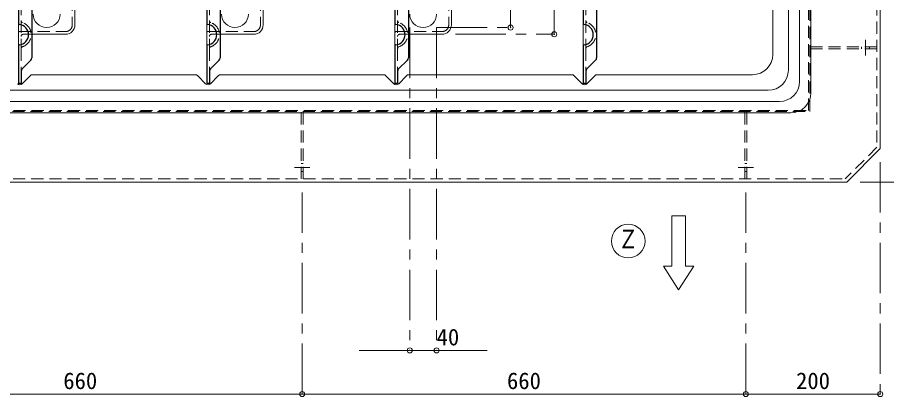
# Model space of a CAD drawing. Units: millimetres at full size, sheet at 1:15. Extents: x -3151 to 2924, y -2106 to 2109.
# Drawn here: x -2107 to -814, y 470 to 1034 of the extents above; entities that cross this region are included whole.
import ezdxf
from ezdxf.enums import TextEntityAlignment as Align

# ---------------------------------------------------------------- set-up
doc = ezdxf.new("R2010")
doc.units = ezdxf.units.MM
doc.header["$LTSCALE"] = 15
doc.header["$PDMODE"] = 32
doc.header["$PDSIZE"] = 7.5
doc.linetypes.add('CHAIN1', pattern=[8, 5, -1, 1, -1])
doc.linetypes.add('DASHED1', pattern=[1.8, 1.2, -0.6])
doc.layers.add('0-0____1', color=7, linetype='Continuous', lineweight=9)
doc.styles.add('ＭＳ ゴシック', font='')
doc.styles.get('ＭＳ ゴシック').set_extended_font_data('MS Gothic')

msp = doc.modelspace()

# ---------------------------------------------------------------- linework, layer by layer
at = {"layer": '0-0____1', "color": 4, "linetype": 'DASHED1'}
for p, q in [((-930, 895.77), (-930, 1702.57)), ((-928.4, 894.17), (-928.4, 1704.17)), ((-2025.4, 1575.17), (-2025.4, 1023.17)), ((-1745.4, 1575.17), (-1745.4, 1023.17)), ((-1465.4, 1575.17), (-1465.4, 1023.17)), ((-2101.4, 1029.53), (-2101.4, 987.82)), ((-1821.4, 1029.53), (-1821.4, 987.82)), ((-1541.4, 1029.53), (-1541.4, 987.82)), ((-1261.4, 1029.53), (-1261.4, 987.82)), ((-2103.9, 1013.17), (-2035.4, 1013.17)), ((-2098.4, 1009.17), (-2085.4, 1009.17)), ((-1823.9, 1013.17), (-1755.4, 1013.17)), ((-1818.4, 1009.17), (-1805.4, 1009.17)), ((-1543.9, 1013.17), (-1475.4, 1013.17)), ((-1538.4, 1009.17), (-1525.4, 1009.17)), ((-828.4, 990.77), (-928.4, 990.77)), ((-828.4, 987.57), (-928.4, 987.57)), ((-851.4, 990.77), (-851.4, 987.57)), ((-839.4, 990.77), (-839.4, 987.57)), ((-2438.4, 894.17), (-928.4, 894.17)), ((-2436.8, 895.77), (-930, 895.77)), ((-1685, 794.17), (-1685, 894.17)), ((-1681.8, 794.17), (-1681.8, 894.17)), ((-1025, 794.17), (-1025, 894.17)), ((-1021.8, 794.17), (-1021.8, 894.17)), ((-1681.8, 817.17), (-1685, 817.17)), ((-1021.8, 817.17), (-1025, 817.17)), ((-1681.8, 805.17), (-1685, 805.17)), ((-1021.8, 805.17), (-1025, 805.17)), ((-2491.33, 794.17), (-875.47, 794.17))]:
    msp.add_line(p, q, dxfattribs=at)
at = {"layer": '0-0____1', "color": 4}
for p, q in [((-926.61, 1675.96), (-926.61, 922.39)), ((-943.4, 939.17), (-943.4, 1659.17)), ((-960.19, 1642.39), (-960.19, 955.96)), ((-1308.4, 1009.17), (-1308.4, 1589.17)), ((-2021.4, 1575.17), (-2021.4, 1023.17)), ((-1741.4, 1575.17), (-1741.4, 1023.17)), ((-1461.4, 1575.17), (-1461.4, 1023.17)), ((-1373.4, 1289.17), (-1373.4, 1019.17)), ((-2105.4, 992.24), (-2105.4, 1025.11)), ((-1825.4, 992.24), (-1825.4, 1025.11)), ((-1545.4, 992.24), (-1545.4, 1025.11)), ((-1265.4, 992.24), (-1265.4, 1025.11)), ((-2035.4, 1009.17), (-2085.4, 1009.17)), ((-1755.4, 1009.17), (-1805.4, 1009.17)), ((-1475.4, 1009.17), (-1525.4, 1009.17)), ((-2376.61, 925.96), (-990.19, 925.96)), ((-2393.4, 909.17), (-973.4, 909.17)), ((-2410.19, 892.39), (-956.61, 892.39)), ((-1133.4, 739.17), (-1133.4, 664.17)), ((-1123.4, 629.17), (-1145.9, 664.17)), ((-1145.9, 664.17), (-1133.4, 664.17)), ((-1123.4, 629.17), (-1100.9, 664.17)), ((-1113.4, 664.17), (-1100.9, 664.17)), ((-1408.4, 539.17), (-1598.4, 539.17)), ((-1683.4, 474.17), (-2343.4, 474.17)), ((-1023.4, 474.17), (-1683.4, 474.17)), ((-823.4, 474.17), (-1023.4, 474.17))]:
    msp.add_line(p, q, dxfattribs=at)
at = {"layer": '0-0____1', "color": 5, "lineweight": 25}
for p, q in [((-2085.4, 1624.1), (-2085.4, 974.25)), ((-1805.4, 1624.1), (-1805.4, 974.25)), ((-1525.4, 1624.1), (-1525.4, 974.25)), ((-1245.4, 1624.1), (-1245.4, 974.25)), ((-2105.4, 1573.24), (-2105.4, 1025.11)), ((-1825.4, 1573.24), (-1825.4, 1025.11)), ((-1545.4, 1573.24), (-1545.4, 1025.11)), ((-1265.4, 1573.24), (-1265.4, 1025.11)), ((-2105.4, 992.24), (-2105.4, 936.17)), ((-1825.4, 992.24), (-1825.4, 936.17)), ((-1545.4, 992.24), (-1545.4, 936.17)), ((-1265.4, 992.24), (-1265.4, 936.17)), ((-2099.94, 957.64), (-2086.87, 970.71)), ((-1819.94, 957.64), (-1806.87, 970.71)), ((-1539.94, 957.64), (-1526.87, 970.71)), ((-1259.94, 957.64), (-1246.87, 970.71)), ((-1261.4, 954.1), (-1261.4, 936.17)), ((-1261.4, 936.17), (-1265.4, 936.17))]:
    msp.add_line(p, q, dxfattribs=at)
at = {"layer": '0-0____1', "lineweight": 18}
for p, q in [((-983.4, 979.17), (-983.4, 1619.17)), ((-2088.09, 947.67), (-2099.83, 935.68)), ((-2084.51, 949.17), (-1842.29, 949.17)), ((-1838.72, 947.67), (-1826.98, 935.68)), ((-1808.09, 947.67), (-1819.83, 935.68)), ((-1804.51, 949.17), (-1562.29, 949.17)), ((-1558.72, 947.67), (-1546.98, 935.68)), ((-1528.09, 947.67), (-1539.83, 935.68)), ((-1524.51, 949.17), (-1282.29, 949.17)), ((-1278.72, 947.67), (-1266.98, 935.68)), ((-1248.09, 947.67), (-1259.83, 935.68)), ((-1244.51, 949.17), (-1013.4, 949.17))]:
    msp.add_line(p, q, dxfattribs=at)
at = {"layer": '0-0____1', "linetype": 'DASHED1', "lineweight": 18}
for p, q in [((-2101.4, 1568.82), (-2101.4, 1029.53)), ((-1821.4, 1568.82), (-1821.4, 1029.53)), ((-1541.4, 1568.82), (-1541.4, 1029.53)), ((-1261.4, 1568.82), (-1261.4, 1029.53)), ((-2101.4, 987.82), (-2101.4, 954.1)), ((-1821.4, 987.82), (-1821.4, 954.1)), ((-1541.4, 987.82), (-1541.4, 954.1)), ((-1261.4, 987.82), (-1261.4, 954.1))]:
    msp.add_line(p, q, dxfattribs=at)
at = {"layer": '0-0____1', "color": 4, "linetype": 'CHAIN1'}
for p, q in [((-1523.4, 1019.17), (-1523.4, 539.17)), ((-1483.4, 1019.17), (-1483.4, 539.17)), ((-1483.4, 1019.17), (-1373.4, 1019.17)), ((-1455.4, 1009.17), (-1308.4, 1009.17)), ((-845.4, 977.57), (-845.4, 1000.77)), ((-823.4, 819.17), (-823.4, 474.17)), ((-1695, 811.17), (-1671.8, 811.17)), ((-1035, 811.17), (-1011.8, 811.17)), ((-853.4, 789.17), (176.6, 789.17)), ((-1683.4, 474.17), (-1683.4, 774.17)), ((-1023.4, 474.17), (-1023.4, 774.17))]:
    msp.add_line(p, q, dxfattribs=at)
at = {"layer": '0-0____1', "lineweight": 18}
msp.add_lwpolyline([(-2543.4, 839.17), (-2493.4, 789.17), (-873.4, 789.17), (-823.4, 839.17), (-823.4, 1759.17), (-873.4, 1809.17)], dxfattribs=at)
at = {"layer": '0-0____1', "color": 4, "linetype": 'DASHED1'}
msp.add_lwpolyline([(-828.4, 1757.1), (-828.4, 841.25), (-875.47, 794.17)], dxfattribs=at)
at = {"layer": '0-0____1', "color": 5, "lineweight": 25}
for points in [[(-2101.4, 954.1), (-2101.4, 936.17), (-2105.4, 936.17)], [(-1821.4, 954.1), (-1821.4, 936.17), (-1825.4, 936.17)], [(-1541.4, 954.1), (-1541.4, 936.17), (-1545.4, 936.17)]]:
    msp.add_lwpolyline(points, dxfattribs=at)
at = {"layer": '0-0____1', "color": 4}
msp.add_lwpolyline([(-1133.4, 739.17), (-1113.4, 739.17), (-1113.4, 664.17)], dxfattribs=at)
at = {"layer": '0-0____1', "lineweight": 18}
msp.add_circle((-1198.4, 701.67), 25, dxfattribs=at)
at = {"layer": '0-0____1', "color": 4}
for centre, radius, start in [((-2063.4, 1039.17), 20, 180), ((-1783.4, 1039.17), 20, 180), ((-1503.4, 1039.17), 20, 180), ((-2035.4, 1023.17), 14, 270), ((-1755.4, 1023.17), 14, 270), ((-1475.4, 1023.17), 14, 270), ((-990.19, 955.96), 30, 270), ((-973.4, 939.17), 30, 270), ((-956.61, 922.39), 30, 270)]:
    msp.add_arc(centre, radius, start, 0, dxfattribs=at)
at = {"layer": '0-0____1', "color": 5, "lineweight": 25}
for centre, radius, start, end in [((-2103.9, 1025.11), 1.5, 180, 264.78409), ((-2105.4, 1008.67), 15, 275.21591, 84.78409), ((-1823.9, 1025.11), 1.5, 180, 264.78409), ((-1825.4, 1008.67), 15, 275.21591, 84.78409), ((-1543.9, 1025.11), 1.5, 180, 264.78409), ((-1545.4, 1008.67), 15, 275.21591, 84.78409), ((-1263.9, 1025.11), 1.5, 180, 264.78409), ((-1265.4, 1008.67), 15, 275.21591, 84.78409), ((-2103.9, 992.24), 1.5, 95.21591, 180), ((-1823.9, 992.24), 1.5, 95.21591, 180), ((-1543.9, 992.24), 1.5, 95.21591, 180), ((-1263.9, 992.24), 1.5, 95.21591, 180), ((-2090.4, 974.25), 5, 315, 0), ((-1810.4, 974.25), 5, 315, 0), ((-1530.4, 974.25), 5, 315, 0), ((-1250.4, 974.25), 5, 315, 0), ((-2096.4, 954.1), 5, 135, 180), ((-1816.4, 954.1), 5, 135, 180), ((-1536.4, 954.1), 5, 135, 180), ((-1256.4, 954.1), 5, 135, 180)]:
    msp.add_arc(centre, radius, start, end, dxfattribs=at)
at = {"layer": '0-0____1', "linetype": 'DASHED1', "lineweight": 18}
for centre, radius, start, end in [((-2098.4, 1029.53), 3, 180, 251.447), ((-2105.4, 1008.67), 19, 288.553, 71.447), ((-1818.4, 1029.53), 3, 180, 251.447), ((-1825.4, 1008.67), 19, 288.553, 71.447), ((-1538.4, 1029.53), 3, 180, 251.447), ((-1545.4, 1008.67), 19, 288.553, 71.447), ((-1258.4, 1029.53), 3, 180, 251.447), ((-1265.4, 1008.67), 19, 288.553, 71.447), ((-2098.4, 987.82), 3, 108.553, 180), ((-1818.4, 987.82), 3, 108.553, 180), ((-1538.4, 987.82), 3, 108.553, 180), ((-1258.4, 987.82), 3, 108.553, 180)]:
    msp.add_arc(centre, radius, start, end, dxfattribs=at)
at = {"layer": '0-0____1', "color": 4, "linetype": 'DASHED1'}
for centre, radius, start, end in [((-2035.4, 1023.17), 10, 270, 0), ((-1755.4, 1023.17), 10, 270, 0), ((-1475.4, 1023.17), 10, 270, 0), ((-2103.9, 1011.67), 1.5, 90, 180), ((-2098.4, 1006.17), 3, 90, 180), ((-1823.9, 1011.67), 1.5, 90, 180), ((-1818.4, 1006.17), 3, 90, 180), ((-1543.9, 1011.67), 1.5, 90, 180), ((-1538.4, 1006.17), 3, 90, 180)]:
    msp.add_arc(centre, radius, start, end, dxfattribs=at)
at = {"layer": '0-0____1', "lineweight": 18}
for centre, radius, start, end in [((-1013.4, 979.17), 30, 270, 0), ((-2084.51, 944.17), 5, 90, 135.6053), ((-1842.29, 944.17), 5, 44.3947, 90), ((-1804.51, 944.17), 5, 90, 135.6053), ((-1562.29, 944.17), 5, 44.3947, 90), ((-1524.51, 944.17), 5, 90, 135.6053), ((-1282.29, 944.17), 5, 44.3947, 90), ((-1244.51, 944.17), 5, 90, 135.6053), ((-2103.4, 939.17), 5, 224.3947, 315.6053), ((-1823.4, 939.17), 5, 224.3947, 315.6053), ((-1543.4, 939.17), 5, 224.3947, 315.6053), ((-1263.4, 939.17), 5, 224.3947, 315.6053)]:
    msp.add_arc(centre, radius, start, end, dxfattribs=at)
at = {"layer": '0-0____1', "color": 1}
for p in [(-1373.4, 1019.17), (-1308.4, 1009.17), (-1523.4, 539.17), (-1483.4, 539.17), (-1683.4, 474.17), (-1023.4, 474.17), (-823.4, 474.17)]:
    msp.add_point(p, dxfattribs=at)

# ---------------------------------------------------------------- texts
at = {"layer": '0-0____1', "style": 'ＭＳ ゴシック', "width": 0.8}
msp.add_text('Ｚ', height=27.49, dxfattribs=at).set_placement((-1213.4, 682.92), align=Align.BOTTOM_LEFT)
at = {"layer": '0-0____1', "style": 'ＭＳ ゴシック'}
for s, p in [('40', (-1483.4, 539.17)), ('660', (-2038.72, 474.17)), ('660', (-1378.72, 474.17)), ('200', (-948.72, 474.17))]:
    msp.add_text(s, height=24.74, dxfattribs=at).set_placement(p, align=Align.BOTTOM_LEFT)

doc.saveas('drawing.dxf')
